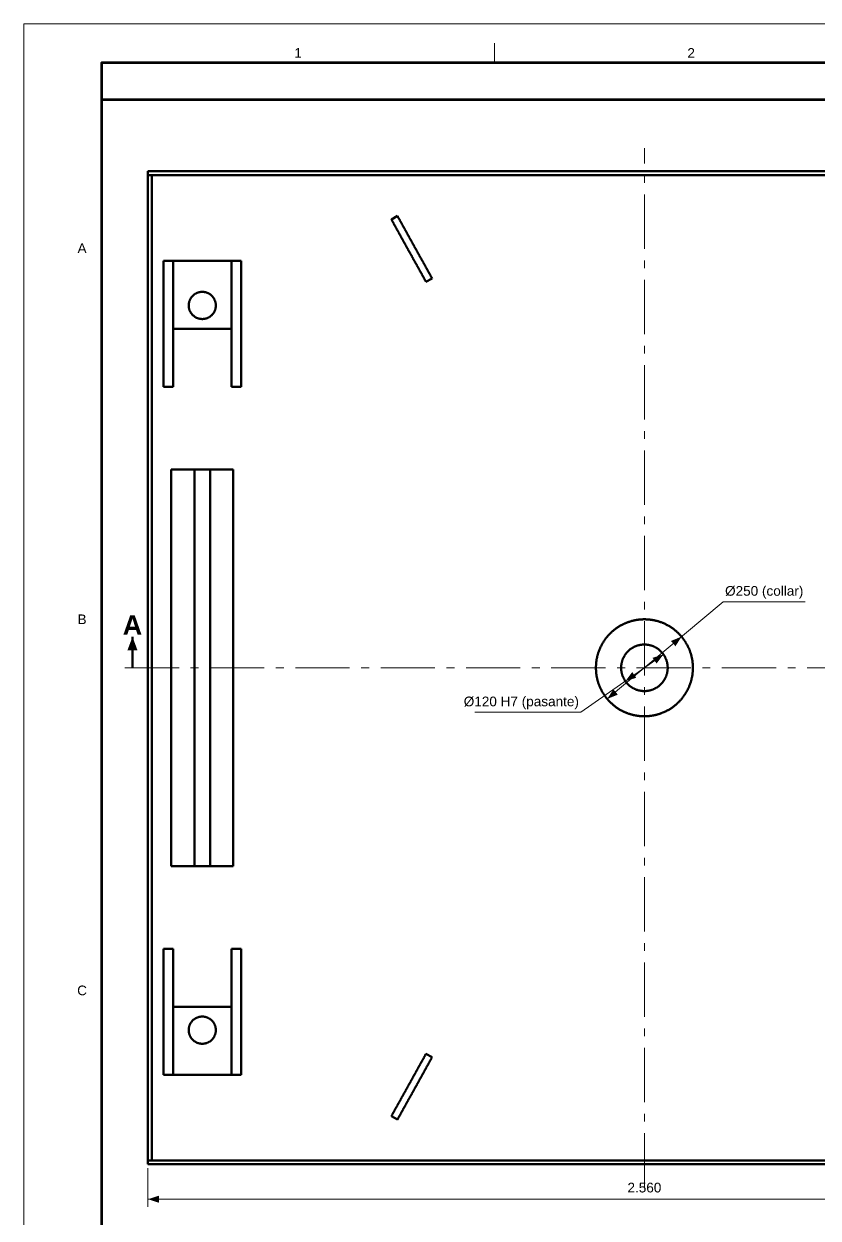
# Model space of a CAD drawing. Header units: millimetres. Extents: x 0 to 841, y 0 to 594.
# Drawn here: x 0 to 204.8, y 286.1 to 594 of the extents above; entities that cross this region are included whole.
import ezdxf
from ezdxf.enums import TextEntityAlignment as Align

# ---------------------------------------------------------------- set-up
doc = ezdxf.new("R2010")
doc.units = ezdxf.units.MM
doc.linetypes.add('EJE', pattern=[22, 14, -3, 2, -3])
for name, color, linetype, lineweight in [('COTA', 7, 'CONTINUOUS', 18), ('EJE', 7, 'EJE', 18), ('FINA', 7, 'CONTINUOUS', 18), ('MARCO', 7, 'CONTINUOUS', 70), ('TXT', 7, 'CONTINUOUS', 25), ('VIS', 7, 'CONTINUOUS', 50)]:
    doc.layers.add(name, color=color, linetype=linetype, lineweight=lineweight)
doc.styles.add('STD', font='LiberationSans-Regular.ttf')
doc.styles.add('STDB', font='LiberationSans-Bold.ttf')

msp = doc.modelspace()

# ---------------------------------------------------------------- linework, layer by layer
at = {"layer": 'COTA'}
for p, q in [((150.42, 419.97), (180.3, 445.03)), ((180.3, 445.03), (201.45, 445.03)), ((164.91, 431.44), (143.62, 416.53)), ((143.62, 416.53), (116.27, 416.53)), ((32, 299), (32, 289)), ((32, 291), (288, 291))]:
    msp.add_line(p, q, dxfattribs=at)
for points in [[(28, 436), (26.7, 432.5), (29.3, 432.5)], [(169.58, 436.03), (166.85, 434.92), (168.01, 433.55)], [(164.91, 431.44), (162.11, 430.57), (163.14, 429.1)], [(155.09, 424.56), (157.89, 425.43), (156.86, 426.9)], [(150.42, 419.97), (153.15, 421.08), (151.99, 422.45)], [(32, 291), (34.8, 290.1), (34.8, 291.9)]]:
    msp.add_solid(points, dxfattribs=at)
at = {"layer": 'EJE'}
for p, q in [((160, 294), (160, 562)), ((26, 428), (294, 428))]:
    msp.add_line(p, q, dxfattribs=at)
at = {"layer": 'FINA'}
msp.add_line((121.38, 584), (121.38, 589), dxfattribs=at)
msp.add_lwpolyline([(0, 0), (841, 0), (841, 594), (0, 594)], close=True, dxfattribs=at)
at = {"layer": 'MARCO'}
for points in [[(20, 10), (831, 10), (831, 584), (20, 584)], [(20, 574.5), (831, 574.5), (831, 584), (20, 584)]]:
    msp.add_lwpolyline(points, close=True, dxfattribs=at)
at = {"layer": 'VIS'}
msp.add_line((28, 428), (28, 436), dxfattribs=at)
for points in [[(32, 555), (32, 556)], [(32, 556), (288, 556)], [(32, 555), (288, 555)], [(32, 301), (32, 555)], [(32, 555), (33, 555)], [(33, 301), (33, 555)], [(94.75, 543.61), (96.32, 544.48)], [(94.75, 543.61), (94.8, 543.5), (94.86, 543.39), (94.92, 543.29), (94.98, 543.18), (95.04, 543.08), (95.1, 542.97), (95.15, 542.87), (95.21, 542.76), (95.27, 542.66), (95.33, 542.55), (95.39, 542.45), (95.45, 542.34), (95.5, 542.24), (95.56, 542.13), (95.62, 542.03), (95.68, 541.92), (95.74, 541.82), (95.8, 541.71), (95.86, 541.61), (95.91, 541.5), (95.97, 541.4), (96.03, 541.29), (96.09, 541.19), (96.15, 541.08), (96.21, 540.98), (96.26, 540.87), (96.32, 540.77), (96.38, 540.66), (96.44, 540.56), (96.5, 540.45), (96.56, 540.35), (96.61, 540.24), (96.67, 540.14), (96.73, 540.03), (96.79, 539.93), (96.85, 539.82), (96.91, 539.72), (96.96, 539.61), (97.02, 539.51), (97.08, 539.4), (97.14, 539.29), (97.2, 539.19), (97.26, 539.08), (97.32, 538.98), (97.37, 538.87), (97.43, 538.77), (97.49, 538.66), (97.55, 538.56), (97.61, 538.45), (97.67, 538.35), (97.72, 538.24), (97.78, 538.14), (97.84, 538.03), (97.9, 537.93), (97.96, 537.82), (98.02, 537.72), (98.07, 537.61), (98.13, 537.51), (98.19, 537.4), (98.25, 537.3), (98.31, 537.19), (98.37, 537.09), (98.42, 536.98), (98.48, 536.88), (98.54, 536.77), (98.6, 536.67), (98.66, 536.56), (98.72, 536.46), (98.78, 536.35), (98.83, 536.25), (98.89, 536.14), (98.95, 536.04), (99.01, 535.93), (99.07, 535.83), (99.13, 535.72), (99.18, 535.62), (99.24, 535.51), (99.3, 535.41), (99.36, 535.3), (99.42, 535.19), (99.48, 535.09), (99.53, 534.98), (99.59, 534.88), (99.65, 534.77), (99.71, 534.67), (99.77, 534.56), (99.83, 534.46), (99.88, 534.35), (99.94, 534.25), (100, 534.14), (100.06, 534.04), (100.12, 533.93), (100.18, 533.83), (100.24, 533.72), (100.29, 533.62), (100.35, 533.51), (100.41, 533.41), (100.47, 533.3), (100.53, 533.2), (100.59, 533.09), (100.64, 532.99), (100.7, 532.88), (100.76, 532.78), (100.82, 532.67), (100.88, 532.57), (100.94, 532.46), (100.99, 532.36), (101.05, 532.25), (101.11, 532.15), (101.17, 532.04), (101.23, 531.94), (101.29, 531.83), (101.35, 531.73), (101.4, 531.62), (101.46, 531.52), (101.52, 531.41), (101.58, 531.31), (101.64, 531.2), (101.7, 531.1), (101.75, 530.99), (101.81, 530.88), (101.87, 530.78), (101.93, 530.67), (101.99, 530.57), (102.05, 530.46), (102.1, 530.36), (102.16, 530.25), (102.22, 530.15), (102.28, 530.04), (102.34, 529.94), (102.4, 529.83), (102.45, 529.73), (102.51, 529.62), (102.57, 529.52), (102.63, 529.41), (102.69, 529.31), (102.75, 529.2), (102.81, 529.1), (102.86, 528.99), (102.92, 528.89), (102.98, 528.78), (103.04, 528.68), (103.1, 528.57), (103.16, 528.47), (103.21, 528.36), (103.27, 528.26), (103.33, 528.15), (103.39, 528.05), (103.45, 527.94), (103.51, 527.84), (103.56, 527.73), (103.62, 527.63), (103.68, 527.52)], [(96.32, 544.48), (96.38, 544.37), (96.44, 544.27), (96.49, 544.16), (96.55, 544.06), (96.61, 543.95), (96.67, 543.85), (96.73, 543.74), (96.79, 543.64), (96.84, 543.53), (96.9, 543.43), (96.96, 543.32), (97.02, 543.22), (97.08, 543.11), (97.14, 543.01), (97.19, 542.9), (97.25, 542.8), (97.31, 542.69), (97.37, 542.59), (97.43, 542.48), (97.49, 542.38), (97.55, 542.27), (97.6, 542.17), (97.66, 542.06), (97.72, 541.96), (97.78, 541.85), (97.84, 541.75), (97.9, 541.64), (97.95, 541.54), (98.01, 541.43), (98.07, 541.33), (98.13, 541.22), (98.19, 541.12), (98.25, 541.01), (98.3, 540.9), (98.36, 540.8), (98.42, 540.69), (98.48, 540.59), (98.54, 540.48), (98.6, 540.38), (98.65, 540.27), (98.71, 540.17), (98.77, 540.06), (98.83, 539.96), (98.89, 539.85), (98.95, 539.75), (99.01, 539.64), (99.06, 539.54), (99.12, 539.43), (99.18, 539.33), (99.24, 539.22), (99.3, 539.12), (99.36, 539.01), (99.41, 538.91), (99.47, 538.8), (99.53, 538.7), (99.59, 538.59), (99.65, 538.49), (99.71, 538.38), (99.76, 538.28), (99.82, 538.17), (99.88, 538.07), (99.94, 537.96), (100, 537.86), (100.06, 537.75), (100.12, 537.65), (100.17, 537.54), (100.23, 537.44), (100.29, 537.33), (100.35, 537.23), (100.41, 537.12), (100.47, 537.02), (100.52, 536.91), (100.58, 536.81), (100.64, 536.7), (100.7, 536.59), (100.76, 536.49), (100.82, 536.38), (100.87, 536.28), (100.93, 536.17), (100.99, 536.07), (101.05, 535.96), (101.11, 535.86), (101.17, 535.75), (101.22, 535.65), (101.28, 535.54), (101.34, 535.44), (101.4, 535.33), (101.46, 535.23), (101.52, 535.12), (101.58, 535.02), (101.63, 534.91), (101.69, 534.81), (101.75, 534.7), (101.81, 534.6), (101.87, 534.49), (101.93, 534.39), (101.98, 534.28), (102.04, 534.18), (102.1, 534.07), (102.16, 533.97), (102.22, 533.86), (102.28, 533.76), (102.33, 533.65), (102.39, 533.55), (102.45, 533.44), (102.51, 533.34), (102.57, 533.23), (102.63, 533.13), (102.68, 533.02), (102.74, 532.92), (102.8, 532.81), (102.86, 532.71), (102.92, 532.6), (102.98, 532.49), (103.04, 532.39), (103.09, 532.28), (103.15, 532.18), (103.21, 532.07), (103.27, 531.97), (103.33, 531.86), (103.39, 531.76), (103.44, 531.65), (103.5, 531.55), (103.56, 531.44), (103.62, 531.34), (103.68, 531.23), (103.74, 531.13), (103.79, 531.02), (103.85, 530.92), (103.91, 530.81), (103.97, 530.71), (104.03, 530.6), (104.09, 530.5), (104.14, 530.39), (104.2, 530.29), (104.26, 530.18), (104.32, 530.08), (104.38, 529.97), (104.44, 529.87), (104.5, 529.76), (104.55, 529.66), (104.61, 529.55), (104.67, 529.45), (104.73, 529.34), (104.79, 529.24), (104.85, 529.13), (104.9, 529.03), (104.96, 528.92), (105.02, 528.82), (105.08, 528.71), (105.14, 528.61), (105.2, 528.5), (105.25, 528.39)], [(36, 532.91), (38.5, 532.91)], [(36, 532.91), (36, 500.41)], [(38.5, 532.91), (38.5, 500.41)], [(38.5, 532.91), (53.5, 532.91)], [(38.5, 532.91), (38.5, 515.41)], [(53.5, 532.91), (56, 532.91)], [(53.5, 532.91), (53.5, 500.41)], [(53.5, 532.91), (53.5, 515.41)], [(56, 532.91), (56, 500.41)], [(105.25, 528.39), (103.68, 527.52)], [(46, 517.91), (45.88, 517.91), (45.76, 517.92), (45.64, 517.93), (45.52, 517.95), (45.4, 517.96), (45.28, 517.99), (45.17, 518.01), (45.05, 518.04), (44.94, 518.08), (44.82, 518.12), (44.71, 518.16), (44.6, 518.21), (44.49, 518.26), (44.38, 518.31), (44.28, 518.37), (44.17, 518.43), (44.07, 518.49), (43.97, 518.56), (43.88, 518.63), (43.78, 518.71), (43.69, 518.78), (43.6, 518.86), (43.51, 518.95), (43.43, 519.04), (43.35, 519.12), (43.27, 519.22), (43.2, 519.31), (43.13, 519.41), (43.06, 519.51), (43, 519.61), (42.94, 519.71), (42.88, 519.82), (42.83, 519.93), (42.78, 520.04), (42.74, 520.15), (42.69, 520.26), (42.66, 520.38), (42.62, 520.49), (42.59, 520.61), (42.57, 520.73), (42.55, 520.84), (42.53, 520.96), (42.52, 521.08), (42.51, 521.2), (42.5, 521.32), (42.5, 521.44), (42.5, 521.56), (42.51, 521.68), (42.52, 521.8), (42.54, 521.92), (42.56, 522.04), (42.58, 522.16), (42.61, 522.27), (42.64, 522.39), (42.68, 522.51), (42.71, 522.62), (42.76, 522.73), (42.81, 522.84), (42.86, 522.95), (42.91, 523.06), (42.97, 523.16), (43.03, 523.27), (43.1, 523.37), (43.16, 523.47), (43.24, 523.56), (43.31, 523.65), (43.39, 523.75), (43.47, 523.83), (43.56, 523.92), (43.64, 524), (43.73, 524.08), (43.83, 524.16), (43.92, 524.23), (44.02, 524.3), (44.12, 524.37), (44.22, 524.43), (44.33, 524.49), (44.44, 524.54), (44.54, 524.6), (44.65, 524.64), (44.77, 524.69), (44.88, 524.73), (44.99, 524.76), (45.11, 524.8), (45.23, 524.83), (45.34, 524.85), (45.46, 524.87), (45.58, 524.89), (45.7, 524.9), (45.82, 524.91), (45.94, 524.91), (46.06, 524.91), (46.18, 524.91), (46.3, 524.9), (46.42, 524.89), (46.54, 524.87), (46.66, 524.85), (46.77, 524.83), (46.89, 524.8), (47.01, 524.76), (47.12, 524.73), (47.23, 524.69), (47.35, 524.64), (47.46, 524.6), (47.56, 524.54), (47.67, 524.49), (47.78, 524.43), (47.88, 524.37), (47.98, 524.3), (48.08, 524.23), (48.17, 524.16), (48.27, 524.08), (48.36, 524), (48.44, 523.92), (48.53, 523.83), (48.61, 523.75), (48.69, 523.65), (48.76, 523.56), (48.84, 523.47), (48.9, 523.37), (48.97, 523.27), (49.03, 523.16), (49.09, 523.06), (49.14, 522.95), (49.19, 522.84), (49.24, 522.73), (49.29, 522.62), (49.32, 522.51), (49.36, 522.39), (49.39, 522.27), (49.42, 522.16), (49.44, 522.04), (49.46, 521.92), (49.48, 521.8), (49.49, 521.68), (49.5, 521.56), (49.5, 521.44), (49.5, 521.32), (49.49, 521.2), (49.48, 521.08), (49.47, 520.96), (49.45, 520.84), (49.43, 520.73), (49.41, 520.61), (49.38, 520.49), (49.34, 520.38), (49.31, 520.26), (49.26, 520.15), (49.22, 520.04), (49.17, 519.93), (49.12, 519.82), (49.06, 519.71), (49, 519.61), (48.94, 519.51), (48.87, 519.41), (48.8, 519.31), (48.73, 519.22), (48.65, 519.12), (48.57, 519.04), (48.49, 518.95), (48.4, 518.86), (48.31, 518.78), (48.22, 518.71), (48.12, 518.63), (48.03, 518.56), (47.93, 518.49), (47.83, 518.43), (47.72, 518.37), (47.62, 518.31), (47.51, 518.26), (47.4, 518.21), (47.29, 518.16), (47.18, 518.12), (47.06, 518.08), (46.95, 518.04), (46.83, 518.01), (46.72, 517.99), (46.6, 517.96), (46.48, 517.95), (46.36, 517.93), (46.24, 517.92), (46.12, 517.91), (46, 517.91)], [(38.5, 515.41), (53.5, 515.41)], [(36, 500.41), (38.5, 500.41)], [(53.5, 500.41), (56, 500.41)], [(38, 376.84), (38, 479.16)], [(38, 479.16), (44, 479.16)], [(44, 376.84), (44, 479.16)], [(44, 479.16), (48, 479.16)], [(48, 479.16), (54, 479.16)], [(48, 376.84), (48, 479.16)], [(54, 376.84), (54, 479.16)], [(172.5, 428), (172.5, 428.16), (172.5, 428.31), (172.49, 428.47), (172.48, 428.63), (172.48, 428.78), (172.46, 428.94), (172.45, 429.1), (172.44, 429.25), (172.42, 429.41), (172.4, 429.57), (172.38, 429.72), (172.36, 429.88), (172.33, 430.03), (172.31, 430.19), (172.28, 430.34), (172.25, 430.5), (172.22, 430.65), (172.18, 430.8), (172.15, 430.96), (172.11, 431.11), (172.07, 431.26), (172.03, 431.41), (171.98, 431.56), (171.94, 431.71), (171.89, 431.86), (171.84, 432.01), (171.79, 432.16), (171.73, 432.31), (171.68, 432.46), (171.62, 432.6), (171.56, 432.75), (171.5, 432.89), (171.44, 433.04), (171.38, 433.18), (171.31, 433.32), (171.24, 433.46), (171.17, 433.6), (171.1, 433.74), (171.03, 433.88), (170.95, 434.02), (170.88, 434.16), (170.8, 434.3), (170.72, 434.43), (170.64, 434.56), (170.55, 434.7), (170.47, 434.83), (170.38, 434.96), (170.29, 435.09), (170.2, 435.22), (170.11, 435.35), (170.02, 435.47), (169.92, 435.6), (169.83, 435.72), (169.73, 435.85), (169.63, 435.97), (169.53, 436.09), (169.43, 436.21), (169.32, 436.33), (169.22, 436.44), (169.11, 436.56), (169, 436.67), (168.89, 436.78), (168.78, 436.89), (168.67, 437), (168.56, 437.11), (168.44, 437.22), (168.33, 437.32), (168.21, 437.43), (168.09, 437.53), (167.97, 437.63), (167.85, 437.73), (167.72, 437.83), (167.6, 437.92), (167.47, 438.02), (167.35, 438.11), (167.22, 438.2), (167.09, 438.29), (166.96, 438.38), (166.83, 438.47), (166.7, 438.55), (166.56, 438.64), (166.43, 438.72), (166.3, 438.8), (166.16, 438.88), (166.02, 438.95), (165.88, 439.03), (165.74, 439.1), (165.6, 439.17), (165.46, 439.24), (165.32, 439.31), (165.18, 439.38), (165.04, 439.44), (164.89, 439.5), (164.75, 439.56), (164.6, 439.62), (164.46, 439.68), (164.31, 439.73), (164.16, 439.79), (164.01, 439.84), (163.86, 439.89), (163.71, 439.94), (163.56, 439.98), (163.41, 440.03), (163.26, 440.07), (163.11, 440.11), (162.96, 440.15), (162.8, 440.18), (162.65, 440.22), (162.5, 440.25), (162.34, 440.28), (162.19, 440.31), (162.03, 440.33), (161.88, 440.36), (161.72, 440.38), (161.57, 440.4), (161.41, 440.42), (161.25, 440.44), (161.1, 440.45), (160.94, 440.46), (160.78, 440.48), (160.63, 440.48), (160.47, 440.49), (160.31, 440.5), (160.16, 440.5), (160, 440.5), (159.84, 440.5), (159.69, 440.5), (159.53, 440.49), (159.37, 440.48), (159.22, 440.48), (159.06, 440.46), (158.9, 440.45), (158.75, 440.44), (158.59, 440.42), (158.43, 440.4), (158.28, 440.38), (158.12, 440.36), (157.97, 440.33), (157.81, 440.31), (157.66, 440.28), (157.5, 440.25), (157.35, 440.22), (157.2, 440.18), (157.04, 440.15), (156.89, 440.11), (156.74, 440.07), (156.59, 440.03), (156.44, 439.98), (156.29, 439.94), (156.14, 439.89), (155.99, 439.84), (155.84, 439.79), (155.69, 439.73), (155.54, 439.68), (155.4, 439.62), (155.25, 439.56), (155.11, 439.5), (154.96, 439.44), (154.82, 439.38), (154.68, 439.31), (154.54, 439.24), (154.4, 439.17), (154.26, 439.1), (154.12, 439.03), (153.98, 438.95), (153.84, 438.88), (153.7, 438.8), (153.57, 438.72), (153.44, 438.64), (153.3, 438.55), (153.17, 438.47), (153.04, 438.38), (152.91, 438.29), (152.78, 438.2), (152.65, 438.11), (152.53, 438.02), (152.4, 437.92), (152.28, 437.83), (152.15, 437.73), (152.03, 437.63), (151.91, 437.53), (151.79, 437.43), (151.67, 437.32), (151.56, 437.22), (151.44, 437.11), (151.33, 437), (151.22, 436.89), (151.11, 436.78), (151, 436.67), (150.89, 436.56), (150.78, 436.44), (150.68, 436.33), (150.57, 436.21), (150.47, 436.09), (150.37, 435.97), (150.27, 435.85), (150.17, 435.72), (150.08, 435.6), (149.98, 435.47), (149.89, 435.35), (149.8, 435.22), (149.71, 435.09), (149.62, 434.96), (149.53, 434.83), (149.45, 434.7), (149.36, 434.56), (149.28, 434.43), (149.2, 434.3), (149.12, 434.16), (149.05, 434.02), (148.97, 433.88), (148.9, 433.74), (148.83, 433.6), (148.76, 433.46), (148.69, 433.32), (148.62, 433.18), (148.56, 433.04), (148.5, 432.89), (148.44, 432.75), (148.38, 432.6), (148.32, 432.46), (148.27, 432.31), (148.21, 432.16), (148.16, 432.01), (148.11, 431.86), (148.06, 431.71), (148.02, 431.56), (147.97, 431.41), (147.93, 431.26), (147.89, 431.11), (147.85, 430.96), (147.82, 430.8), (147.78, 430.65), (147.75, 430.5), (147.72, 430.34), (147.69, 430.19), (147.67, 430.03), (147.64, 429.88), (147.62, 429.72), (147.6, 429.57), (147.58, 429.41), (147.56, 429.25), (147.55, 429.1), (147.54, 428.94), (147.52, 428.78), (147.52, 428.63), (147.51, 428.47), (147.5, 428.31), (147.5, 428.16), (147.5, 428), (147.5, 427.84), (147.5, 427.69), (147.51, 427.53), (147.52, 427.37), (147.52, 427.22), (147.54, 427.06), (147.55, 426.9), (147.56, 426.75), (147.58, 426.59), (147.6, 426.43), (147.62, 426.28), (147.64, 426.12), (147.67, 425.97), (147.69, 425.81), (147.72, 425.66), (147.75, 425.5), (147.78, 425.35), (147.82, 425.2), (147.85, 425.04), (147.89, 424.89), (147.93, 424.74), (147.97, 424.59), (148.02, 424.44), (148.06, 424.29), (148.11, 424.14), (148.16, 423.99), (148.21, 423.84), (148.27, 423.69), (148.32, 423.54), (148.38, 423.4), (148.44, 423.25), (148.5, 423.11), (148.56, 422.96), (148.62, 422.82), (148.69, 422.68), (148.76, 422.54), (148.83, 422.4), (148.9, 422.26), (148.97, 422.12), (149.05, 421.98), (149.12, 421.84), (149.2, 421.7), (149.28, 421.57), (149.36, 421.44), (149.45, 421.3), (149.53, 421.17), (149.62, 421.04), (149.71, 420.91), (149.8, 420.78), (149.89, 420.65), (149.98, 420.53), (150.08, 420.4), (150.17, 420.28), (150.27, 420.15), (150.37, 420.03), (150.47, 419.91), (150.57, 419.79), (150.68, 419.67), (150.78, 419.56), (150.89, 419.44), (151, 419.33), (151.11, 419.22), (151.22, 419.11), (151.33, 419), (151.44, 418.89), (151.56, 418.78), (151.67, 418.68), (151.79, 418.57), (151.91, 418.47), (152.03, 418.37), (152.15, 418.27), (152.28, 418.17), (152.4, 418.08), (152.53, 417.98), (152.65, 417.89), (152.78, 417.8), (152.91, 417.71), (153.04, 417.62), (153.17, 417.53), (153.3, 417.45), (153.44, 417.36), (153.57, 417.28), (153.7, 417.2), (153.84, 417.12), (153.98, 417.05), (154.12, 416.97), (154.26, 416.9), (154.4, 416.83), (154.54, 416.76), (154.68, 416.69), (154.82, 416.62), (154.96, 416.56), (155.11, 416.5), (155.25, 416.44), (155.4, 416.38), (155.54, 416.32), (155.69, 416.27), (155.84, 416.21), (155.99, 416.16), (156.14, 416.11), (156.29, 416.06), (156.44, 416.02), (156.59, 415.97), (156.74, 415.93), (156.89, 415.89), (157.04, 415.85), (157.2, 415.82), (157.35, 415.78), (157.5, 415.75), (157.66, 415.72), (157.81, 415.69), (157.97, 415.67), (158.12, 415.64), (158.28, 415.62), (158.43, 415.6), (158.59, 415.58), (158.75, 415.56), (158.9, 415.55), (159.06, 415.54), (159.22, 415.52), (159.37, 415.52), (159.53, 415.51), (159.69, 415.5), (159.84, 415.5), (160, 415.5), (160.16, 415.5), (160.31, 415.5), (160.47, 415.51), (160.63, 415.52), (160.78, 415.52), (160.94, 415.54), (161.1, 415.55), (161.25, 415.56), (161.41, 415.58), (161.57, 415.6), (161.72, 415.62), (161.88, 415.64), (162.03, 415.67), (162.19, 415.69), (162.34, 415.72), (162.5, 415.75), (162.65, 415.78), (162.8, 415.82), (162.96, 415.85), (163.11, 415.89), (163.26, 415.93), (163.41, 415.97), (163.56, 416.02), (163.71, 416.06), (163.86, 416.11), (164.01, 416.16), (164.16, 416.21), (164.31, 416.27), (164.46, 416.32), (164.6, 416.38), (164.75, 416.44), (164.89, 416.5), (165.04, 416.56), (165.18, 416.62), (165.32, 416.69), (165.46, 416.76), (165.6, 416.83), (165.74, 416.9), (165.88, 416.97), (166.02, 417.05), (166.16, 417.12), (166.3, 417.2), (166.43, 417.28), (166.56, 417.36), (166.7, 417.45), (166.83, 417.53), (166.96, 417.62), (167.09, 417.71), (167.22, 417.8), (167.35, 417.89), (167.47, 417.98), (167.6, 418.08), (167.72, 418.17), (167.85, 418.27), (167.97, 418.37), (168.09, 418.47), (168.21, 418.57), (168.33, 418.68), (168.44, 418.78), (168.56, 418.89), (168.67, 419), (168.78, 419.11), (168.89, 419.22), (169, 419.33), (169.11, 419.44), (169.22, 419.56), (169.32, 419.67), (169.43, 419.79), (169.53, 419.91), (169.63, 420.03), (169.73, 420.15), (169.83, 420.28), (169.92, 420.4), (170.02, 420.53), (170.11, 420.65), (170.2, 420.78), (170.29, 420.91), (170.38, 421.04), (170.47, 421.17), (170.55, 421.3), (170.64, 421.44), (170.72, 421.57), (170.8, 421.7), (170.88, 421.84), (170.95, 421.98), (171.03, 422.12), (171.1, 422.26), (171.17, 422.4), (171.24, 422.54), (171.31, 422.68), (171.38, 422.82), (171.44, 422.96), (171.5, 423.11), (171.56, 423.25), (171.62, 423.4), (171.68, 423.54), (171.73, 423.69), (171.79, 423.84), (171.84, 423.99), (171.89, 424.14), (171.94, 424.29), (171.98, 424.44), (172.03, 424.59), (172.07, 424.74), (172.11, 424.89), (172.15, 425.04), (172.18, 425.2), (172.22, 425.35), (172.25, 425.5), (172.28, 425.66), (172.31, 425.81), (172.33, 425.97), (172.36, 426.12), (172.38, 426.28), (172.4, 426.43), (172.42, 426.59), (172.44, 426.75), (172.45, 426.9), (172.46, 427.06), (172.48, 427.22), (172.48, 427.37), (172.49, 427.53), (172.5, 427.69), (172.5, 427.84), (172.5, 428)], [(166, 428), (166, 427.88), (166, 427.76), (165.99, 427.64), (165.98, 427.52), (165.97, 427.4), (165.96, 427.28), (165.94, 427.16), (165.92, 427.04), (165.9, 426.93), (165.88, 426.81), (165.86, 426.69), (165.83, 426.57), (165.8, 426.46), (165.77, 426.34), (165.73, 426.23), (165.7, 426.11), (165.66, 426), (165.61, 425.89), (165.57, 425.77), (165.53, 425.66), (165.48, 425.55), (165.43, 425.44), (165.38, 425.34), (165.32, 425.23), (165.26, 425.12), (165.21, 425.02), (165.15, 424.91), (165.08, 424.81), (165.02, 424.71), (164.95, 424.61), (164.88, 424.51), (164.81, 424.42), (164.74, 424.32), (164.66, 424.23), (164.59, 424.13), (164.51, 424.04), (164.43, 423.95), (164.35, 423.86), (164.26, 423.78), (164.18, 423.69), (164.09, 423.61), (164, 423.53), (163.91, 423.45), (163.82, 423.37), (163.73, 423.3), (163.63, 423.22), (163.54, 423.15), (163.44, 423.08), (163.34, 423.02), (163.24, 422.95), (163.14, 422.89), (163.03, 422.82), (162.93, 422.76), (162.83, 422.71), (162.72, 422.65), (162.61, 422.6), (162.5, 422.55), (162.39, 422.5), (162.28, 422.45), (162.17, 422.41), (162.06, 422.36), (161.95, 422.32), (161.83, 422.29), (161.72, 422.25), (161.6, 422.22), (161.49, 422.19), (161.37, 422.16), (161.25, 422.13), (161.13, 422.11), (161.02, 422.09), (160.9, 422.07), (160.78, 422.05), (160.66, 422.04), (160.54, 422.02), (160.42, 422.01), (160.3, 422.01), (160.18, 422), (160.06, 422), (159.94, 422), (159.82, 422), (159.7, 422.01), (159.58, 422.01), (159.46, 422.02), (159.34, 422.04), (159.22, 422.05), (159.1, 422.07), (158.98, 422.09), (158.87, 422.11), (158.75, 422.13), (158.63, 422.16), (158.51, 422.19), (158.4, 422.22), (158.28, 422.25), (158.17, 422.29), (158.05, 422.32), (157.94, 422.36), (157.83, 422.41), (157.72, 422.45), (157.61, 422.5), (157.5, 422.55), (157.39, 422.6), (157.28, 422.65), (157.17, 422.71), (157.07, 422.76), (156.97, 422.82), (156.86, 422.89), (156.76, 422.95), (156.66, 423.02), (156.56, 423.08), (156.46, 423.15), (156.37, 423.22), (156.27, 423.3), (156.18, 423.37), (156.09, 423.45), (156, 423.53), (155.91, 423.61), (155.82, 423.69), (155.74, 423.78), (155.65, 423.86), (155.57, 423.95), (155.49, 424.04), (155.41, 424.13), (155.34, 424.23), (155.26, 424.32), (155.19, 424.42), (155.12, 424.51), (155.05, 424.61), (154.98, 424.71), (154.92, 424.81), (154.85, 424.91), (154.79, 425.02), (154.74, 425.12), (154.68, 425.23), (154.62, 425.34), (154.57, 425.44), (154.52, 425.55), (154.47, 425.66), (154.43, 425.77), (154.39, 425.89), (154.34, 426), (154.3, 426.11), (154.27, 426.23), (154.23, 426.34), (154.2, 426.46), (154.17, 426.57), (154.14, 426.69), (154.12, 426.81), (154.1, 426.93), (154.08, 427.04), (154.06, 427.16), (154.04, 427.28), (154.03, 427.4), (154.02, 427.52), (154.01, 427.64), (154, 427.76), (154, 427.88), (154, 428), (154, 428.12), (154, 428.24), (154.01, 428.36), (154.02, 428.48), (154.03, 428.6), (154.04, 428.72), (154.06, 428.84), (154.08, 428.96), (154.1, 429.07), (154.12, 429.19), (154.14, 429.31), (154.17, 429.43), (154.2, 429.54), (154.23, 429.66), (154.27, 429.77), (154.3, 429.89), (154.34, 430), (154.39, 430.11), (154.43, 430.23), (154.47, 430.34), (154.52, 430.45), (154.57, 430.56), (154.62, 430.66), (154.68, 430.77), (154.74, 430.88), (154.79, 430.98), (154.85, 431.09), (154.92, 431.19), (154.98, 431.29), (155.05, 431.39), (155.12, 431.49), (155.19, 431.58), (155.26, 431.68), (155.34, 431.77), (155.41, 431.87), (155.49, 431.96), (155.57, 432.05), (155.65, 432.14), (155.74, 432.22), (155.82, 432.31), (155.91, 432.39), (156, 432.47), (156.09, 432.55), (156.18, 432.63), (156.27, 432.7), (156.37, 432.78), (156.46, 432.85), (156.56, 432.92), (156.66, 432.98), (156.76, 433.05), (156.86, 433.11), (156.97, 433.18), (157.07, 433.24), (157.17, 433.29), (157.28, 433.35), (157.39, 433.4), (157.5, 433.45), (157.61, 433.5), (157.72, 433.55), (157.83, 433.59), (157.94, 433.64), (158.05, 433.68), (158.17, 433.71), (158.28, 433.75), (158.4, 433.78), (158.51, 433.81), (158.63, 433.84), (158.75, 433.87), (158.87, 433.89), (158.98, 433.91), (159.1, 433.93), (159.22, 433.95), (159.34, 433.96), (159.46, 433.98), (159.58, 433.99), (159.7, 433.99), (159.82, 434), (159.94, 434), (160.06, 434), (160.18, 434), (160.3, 433.99), (160.42, 433.99), (160.54, 433.98), (160.66, 433.96), (160.78, 433.95), (160.9, 433.93), (161.02, 433.91), (161.13, 433.89), (161.25, 433.87), (161.37, 433.84), (161.49, 433.81), (161.6, 433.78), (161.72, 433.75), (161.83, 433.71), (161.95, 433.68), (162.06, 433.64), (162.17, 433.59), (162.28, 433.55), (162.39, 433.5), (162.5, 433.45), (162.61, 433.4), (162.72, 433.35), (162.83, 433.29), (162.93, 433.24), (163.03, 433.18), (163.14, 433.11), (163.24, 433.05), (163.34, 432.98), (163.44, 432.92), (163.54, 432.85), (163.63, 432.78), (163.73, 432.7), (163.82, 432.63), (163.91, 432.55), (164, 432.47), (164.09, 432.39), (164.18, 432.31), (164.26, 432.22), (164.35, 432.14), (164.43, 432.05), (164.51, 431.96), (164.59, 431.87), (164.66, 431.77), (164.74, 431.68), (164.81, 431.58), (164.88, 431.49), (164.95, 431.39), (165.02, 431.29), (165.08, 431.19), (165.15, 431.09), (165.21, 430.98), (165.26, 430.88), (165.32, 430.77), (165.38, 430.66), (165.43, 430.56), (165.48, 430.45), (165.53, 430.34), (165.57, 430.23), (165.61, 430.11), (165.66, 430), (165.7, 429.89), (165.73, 429.77), (165.77, 429.66), (165.8, 429.54), (165.83, 429.43), (165.86, 429.31), (165.88, 429.19), (165.9, 429.07), (165.92, 428.96), (165.94, 428.84), (165.96, 428.72), (165.97, 428.6), (165.98, 428.48), (165.99, 428.36), (166, 428.24), (166, 428.12), (166, 428)], [(38, 376.84), (44, 376.84)], [(44, 376.84), (48, 376.84)], [(48, 376.84), (54, 376.84)], [(38.5, 355.59), (36, 355.59)], [(36, 323.09), (36, 355.59)], [(38.5, 323.09), (38.5, 355.59)], [(56, 355.59), (53.5, 355.59)], [(53.5, 323.09), (53.5, 355.59)], [(56, 323.09), (56, 355.59)], [(38.5, 323.09), (38.5, 340.59)], [(53.5, 340.59), (38.5, 340.59)], [(53.5, 323.09), (53.5, 340.59)], [(46, 338.09), (46.12, 338.09), (46.24, 338.08), (46.36, 338.07), (46.48, 338.05), (46.6, 338.04), (46.72, 338.01), (46.83, 337.99), (46.95, 337.96), (47.06, 337.92), (47.18, 337.88), (47.29, 337.84), (47.4, 337.79), (47.51, 337.74), (47.62, 337.69), (47.72, 337.63), (47.83, 337.57), (47.93, 337.51), (48.03, 337.44), (48.12, 337.37), (48.22, 337.29), (48.31, 337.22), (48.4, 337.14), (48.49, 337.05), (48.57, 336.96), (48.65, 336.88), (48.73, 336.78), (48.8, 336.69), (48.87, 336.59), (48.94, 336.49), (49, 336.39), (49.06, 336.29), (49.12, 336.18), (49.17, 336.07), (49.22, 335.96), (49.26, 335.85), (49.31, 335.74), (49.34, 335.62), (49.38, 335.51), (49.41, 335.39), (49.43, 335.27), (49.45, 335.16), (49.47, 335.04), (49.48, 334.92), (49.49, 334.8), (49.5, 334.68), (49.5, 334.56), (49.5, 334.44), (49.49, 334.32), (49.48, 334.2), (49.46, 334.08), (49.44, 333.96), (49.42, 333.84), (49.39, 333.73), (49.36, 333.61), (49.32, 333.49), (49.29, 333.38), (49.24, 333.27), (49.19, 333.16), (49.14, 333.05), (49.09, 332.94), (49.03, 332.84), (48.97, 332.73), (48.9, 332.63), (48.84, 332.53), (48.76, 332.44), (48.69, 332.35), (48.61, 332.25), (48.53, 332.17), (48.44, 332.08), (48.36, 332), (48.27, 331.92), (48.17, 331.84), (48.08, 331.77), (47.98, 331.7), (47.88, 331.63), (47.78, 331.57), (47.67, 331.51), (47.56, 331.46), (47.46, 331.4), (47.35, 331.36), (47.23, 331.31), (47.12, 331.27), (47.01, 331.24), (46.89, 331.2), (46.77, 331.17), (46.66, 331.15), (46.54, 331.13), (46.42, 331.11), (46.3, 331.1), (46.18, 331.09), (46.06, 331.09), (45.94, 331.09), (45.82, 331.09), (45.7, 331.1), (45.58, 331.11), (45.46, 331.13), (45.34, 331.15), (45.23, 331.17), (45.11, 331.2), (44.99, 331.24), (44.88, 331.27), (44.77, 331.31), (44.65, 331.36), (44.54, 331.4), (44.44, 331.46), (44.33, 331.51), (44.22, 331.57), (44.12, 331.63), (44.02, 331.7), (43.92, 331.77), (43.83, 331.84), (43.73, 331.92), (43.64, 332), (43.56, 332.08), (43.47, 332.17), (43.39, 332.25), (43.31, 332.35), (43.24, 332.44), (43.16, 332.53), (43.1, 332.63), (43.03, 332.73), (42.97, 332.84), (42.91, 332.94), (42.86, 333.05), (42.81, 333.16), (42.76, 333.27), (42.71, 333.38), (42.68, 333.49), (42.64, 333.61), (42.61, 333.73), (42.58, 333.84), (42.56, 333.96), (42.54, 334.08), (42.52, 334.2), (42.51, 334.32), (42.5, 334.44), (42.5, 334.56), (42.5, 334.68), (42.51, 334.8), (42.52, 334.92), (42.53, 335.04), (42.55, 335.16), (42.57, 335.27), (42.59, 335.39), (42.62, 335.51), (42.66, 335.62), (42.69, 335.74), (42.74, 335.85), (42.78, 335.96), (42.83, 336.07), (42.88, 336.18), (42.94, 336.29), (43, 336.39), (43.06, 336.49), (43.13, 336.59), (43.2, 336.69), (43.27, 336.78), (43.35, 336.88), (43.43, 336.96), (43.51, 337.05), (43.6, 337.14), (43.69, 337.22), (43.78, 337.29), (43.88, 337.37), (43.97, 337.44), (44.07, 337.51), (44.17, 337.57), (44.28, 337.63), (44.38, 337.69), (44.49, 337.74), (44.6, 337.79), (44.71, 337.84), (44.82, 337.88), (44.94, 337.92), (45.05, 337.96), (45.17, 337.99), (45.28, 338.01), (45.4, 338.04), (45.52, 338.05), (45.64, 338.07), (45.76, 338.08), (45.88, 338.09), (46, 338.09)], [(94.75, 312.39), (94.8, 312.5), (94.86, 312.61), (94.92, 312.71), (94.98, 312.82), (95.04, 312.92), (95.1, 313.03), (95.15, 313.13), (95.21, 313.24), (95.27, 313.34), (95.33, 313.45), (95.39, 313.55), (95.45, 313.66), (95.5, 313.76), (95.56, 313.87), (95.62, 313.97), (95.68, 314.08), (95.74, 314.18), (95.8, 314.29), (95.86, 314.39), (95.91, 314.5), (95.97, 314.6), (96.03, 314.71), (96.09, 314.81), (96.15, 314.92), (96.21, 315.02), (96.26, 315.13), (96.32, 315.23), (96.38, 315.34), (96.44, 315.44), (96.5, 315.55), (96.56, 315.65), (96.61, 315.76), (96.67, 315.86), (96.73, 315.97), (96.79, 316.07), (96.85, 316.18), (96.91, 316.28), (96.96, 316.39), (97.02, 316.49), (97.08, 316.6), (97.14, 316.71), (97.2, 316.81), (97.26, 316.92), (97.32, 317.02), (97.37, 317.13), (97.43, 317.23), (97.49, 317.34), (97.55, 317.44), (97.61, 317.55), (97.67, 317.65), (97.72, 317.76), (97.78, 317.86), (97.84, 317.97), (97.9, 318.07), (97.96, 318.18), (98.02, 318.28), (98.07, 318.39), (98.13, 318.49), (98.19, 318.6), (98.25, 318.7), (98.31, 318.81), (98.37, 318.91), (98.42, 319.02), (98.48, 319.12), (98.54, 319.23), (98.6, 319.33), (98.66, 319.44), (98.72, 319.54), (98.78, 319.65), (98.83, 319.75), (98.89, 319.86), (98.95, 319.96), (99.01, 320.07), (99.07, 320.17), (99.13, 320.28), (99.18, 320.38), (99.24, 320.49), (99.3, 320.59), (99.36, 320.7), (99.42, 320.81), (99.48, 320.91), (99.53, 321.02), (99.59, 321.12), (99.65, 321.23), (99.71, 321.33), (99.77, 321.44), (99.83, 321.54), (99.88, 321.65), (99.94, 321.75), (100, 321.86), (100.06, 321.96), (100.12, 322.07), (100.18, 322.17), (100.24, 322.28), (100.29, 322.38), (100.35, 322.49), (100.41, 322.59), (100.47, 322.7), (100.53, 322.8), (100.59, 322.91), (100.64, 323.01), (100.7, 323.12), (100.76, 323.22), (100.82, 323.33), (100.88, 323.43), (100.94, 323.54), (100.99, 323.64), (101.05, 323.75), (101.11, 323.85), (101.17, 323.96), (101.23, 324.06), (101.29, 324.17), (101.35, 324.27), (101.4, 324.38), (101.46, 324.48), (101.52, 324.59), (101.58, 324.69), (101.64, 324.8), (101.7, 324.9), (101.75, 325.01), (101.81, 325.12), (101.87, 325.22), (101.93, 325.33), (101.99, 325.43), (102.05, 325.54), (102.1, 325.64), (102.16, 325.75), (102.22, 325.85), (102.28, 325.96), (102.34, 326.06), (102.4, 326.17), (102.45, 326.27), (102.51, 326.38), (102.57, 326.48), (102.63, 326.59), (102.69, 326.69), (102.75, 326.8), (102.81, 326.9), (102.86, 327.01), (102.92, 327.11), (102.98, 327.22), (103.04, 327.32), (103.1, 327.43), (103.16, 327.53), (103.21, 327.64), (103.27, 327.74), (103.33, 327.85), (103.39, 327.95), (103.45, 328.06), (103.51, 328.16), (103.56, 328.27), (103.62, 328.37), (103.68, 328.48)], [(96.32, 311.52), (96.38, 311.63), (96.44, 311.73), (96.49, 311.84), (96.55, 311.94), (96.61, 312.05), (96.67, 312.15), (96.73, 312.26), (96.79, 312.36), (96.84, 312.47), (96.9, 312.57), (96.96, 312.68), (97.02, 312.78), (97.08, 312.89), (97.14, 312.99), (97.19, 313.1), (97.25, 313.2), (97.31, 313.31), (97.37, 313.41), (97.43, 313.52), (97.49, 313.62), (97.55, 313.73), (97.6, 313.83), (97.66, 313.94), (97.72, 314.04), (97.78, 314.15), (97.84, 314.25), (97.9, 314.36), (97.95, 314.46), (98.01, 314.57), (98.07, 314.67), (98.13, 314.78), (98.19, 314.88), (98.25, 314.99), (98.3, 315.1), (98.36, 315.2), (98.42, 315.31), (98.48, 315.41), (98.54, 315.52), (98.6, 315.62), (98.65, 315.73), (98.71, 315.83), (98.77, 315.94), (98.83, 316.04), (98.89, 316.15), (98.95, 316.25), (99.01, 316.36), (99.06, 316.46), (99.12, 316.57), (99.18, 316.67), (99.24, 316.78), (99.3, 316.88), (99.36, 316.99), (99.41, 317.09), (99.47, 317.2), (99.53, 317.3), (99.59, 317.41), (99.65, 317.51), (99.71, 317.62), (99.76, 317.72), (99.82, 317.83), (99.88, 317.93), (99.94, 318.04), (100, 318.14), (100.06, 318.25), (100.12, 318.35), (100.17, 318.46), (100.23, 318.56), (100.29, 318.67), (100.35, 318.77), (100.41, 318.88), (100.47, 318.98), (100.52, 319.09), (100.58, 319.19), (100.64, 319.3), (100.7, 319.41), (100.76, 319.51), (100.82, 319.62), (100.87, 319.72), (100.93, 319.83), (100.99, 319.93), (101.05, 320.04), (101.11, 320.14), (101.17, 320.25), (101.22, 320.35), (101.28, 320.46), (101.34, 320.56), (101.4, 320.67), (101.46, 320.77), (101.52, 320.88), (101.58, 320.98), (101.63, 321.09), (101.69, 321.19), (101.75, 321.3), (101.81, 321.4), (101.87, 321.51), (101.93, 321.61), (101.98, 321.72), (102.04, 321.82), (102.1, 321.93), (102.16, 322.03), (102.22, 322.14), (102.28, 322.24), (102.33, 322.35), (102.39, 322.45), (102.45, 322.56), (102.51, 322.66), (102.57, 322.77), (102.63, 322.87), (102.68, 322.98), (102.74, 323.08), (102.8, 323.19), (102.86, 323.29), (102.92, 323.4), (102.98, 323.51), (103.04, 323.61), (103.09, 323.72), (103.15, 323.82), (103.21, 323.93), (103.27, 324.03), (103.33, 324.14), (103.39, 324.24), (103.44, 324.35), (103.5, 324.45), (103.56, 324.56), (103.62, 324.66), (103.68, 324.77), (103.74, 324.87), (103.79, 324.98), (103.85, 325.08), (103.91, 325.19), (103.97, 325.29), (104.03, 325.4), (104.09, 325.5), (104.14, 325.61), (104.2, 325.71), (104.26, 325.82), (104.32, 325.92), (104.38, 326.03), (104.44, 326.13), (104.5, 326.24), (104.55, 326.34), (104.61, 326.45), (104.67, 326.55), (104.73, 326.66), (104.79, 326.76), (104.85, 326.87), (104.9, 326.97), (104.96, 327.08), (105.02, 327.18), (105.08, 327.29), (105.14, 327.39), (105.2, 327.5), (105.25, 327.61)], [(103.68, 328.48), (105.25, 327.61)], [(38.5, 323.09), (36, 323.09)], [(53.5, 323.09), (38.5, 323.09)], [(56, 323.09), (53.5, 323.09)], [(96.32, 311.52), (94.75, 312.39)], [(32, 300), (32, 301)], [(32, 301), (288, 301)], [(32, 301), (33, 301)], [(32, 300), (288, 300)]]:
    msp.add_lwpolyline(points, dxfattribs=at)

# ---------------------------------------------------------------- texts
at = {"layer": 'TXT'}
for s, height, style, p in [('1', 2.5, 'STD', (70.69, 586.5)), ('2', 2.5, 'STD', (172.06, 586.5)), ('A', 2.5, 'STD', (15, 536.17)), ('B', 2.5, 'STD', (15, 440.5)), ('A', 5, 'STDB', (28, 439)), ('C', 2.5, 'STD', (15, 344.83))]:
    msp.add_text(s, height=height, dxfattribs=dict(at, style=style)).set_placement(p, align=Align.MIDDLE_CENTER)
at = {"layer": 'TXT', "style": 'STD'}
msp.add_text('Ø250 (collar)', height=2.5, dxfattribs=at).set_placement((180.8, 445.83), align=Align.BOTTOM_LEFT)
msp.add_text('Ø120 H7 (pasante)', height=2.5, dxfattribs=at).set_placement((143.12, 417.33), align=Align.BOTTOM_RIGHT)
msp.add_text('2.560', height=2.5, dxfattribs=at).set_placement((160, 292), align=Align.BOTTOM_CENTER)

doc.saveas('drawing.dxf')
